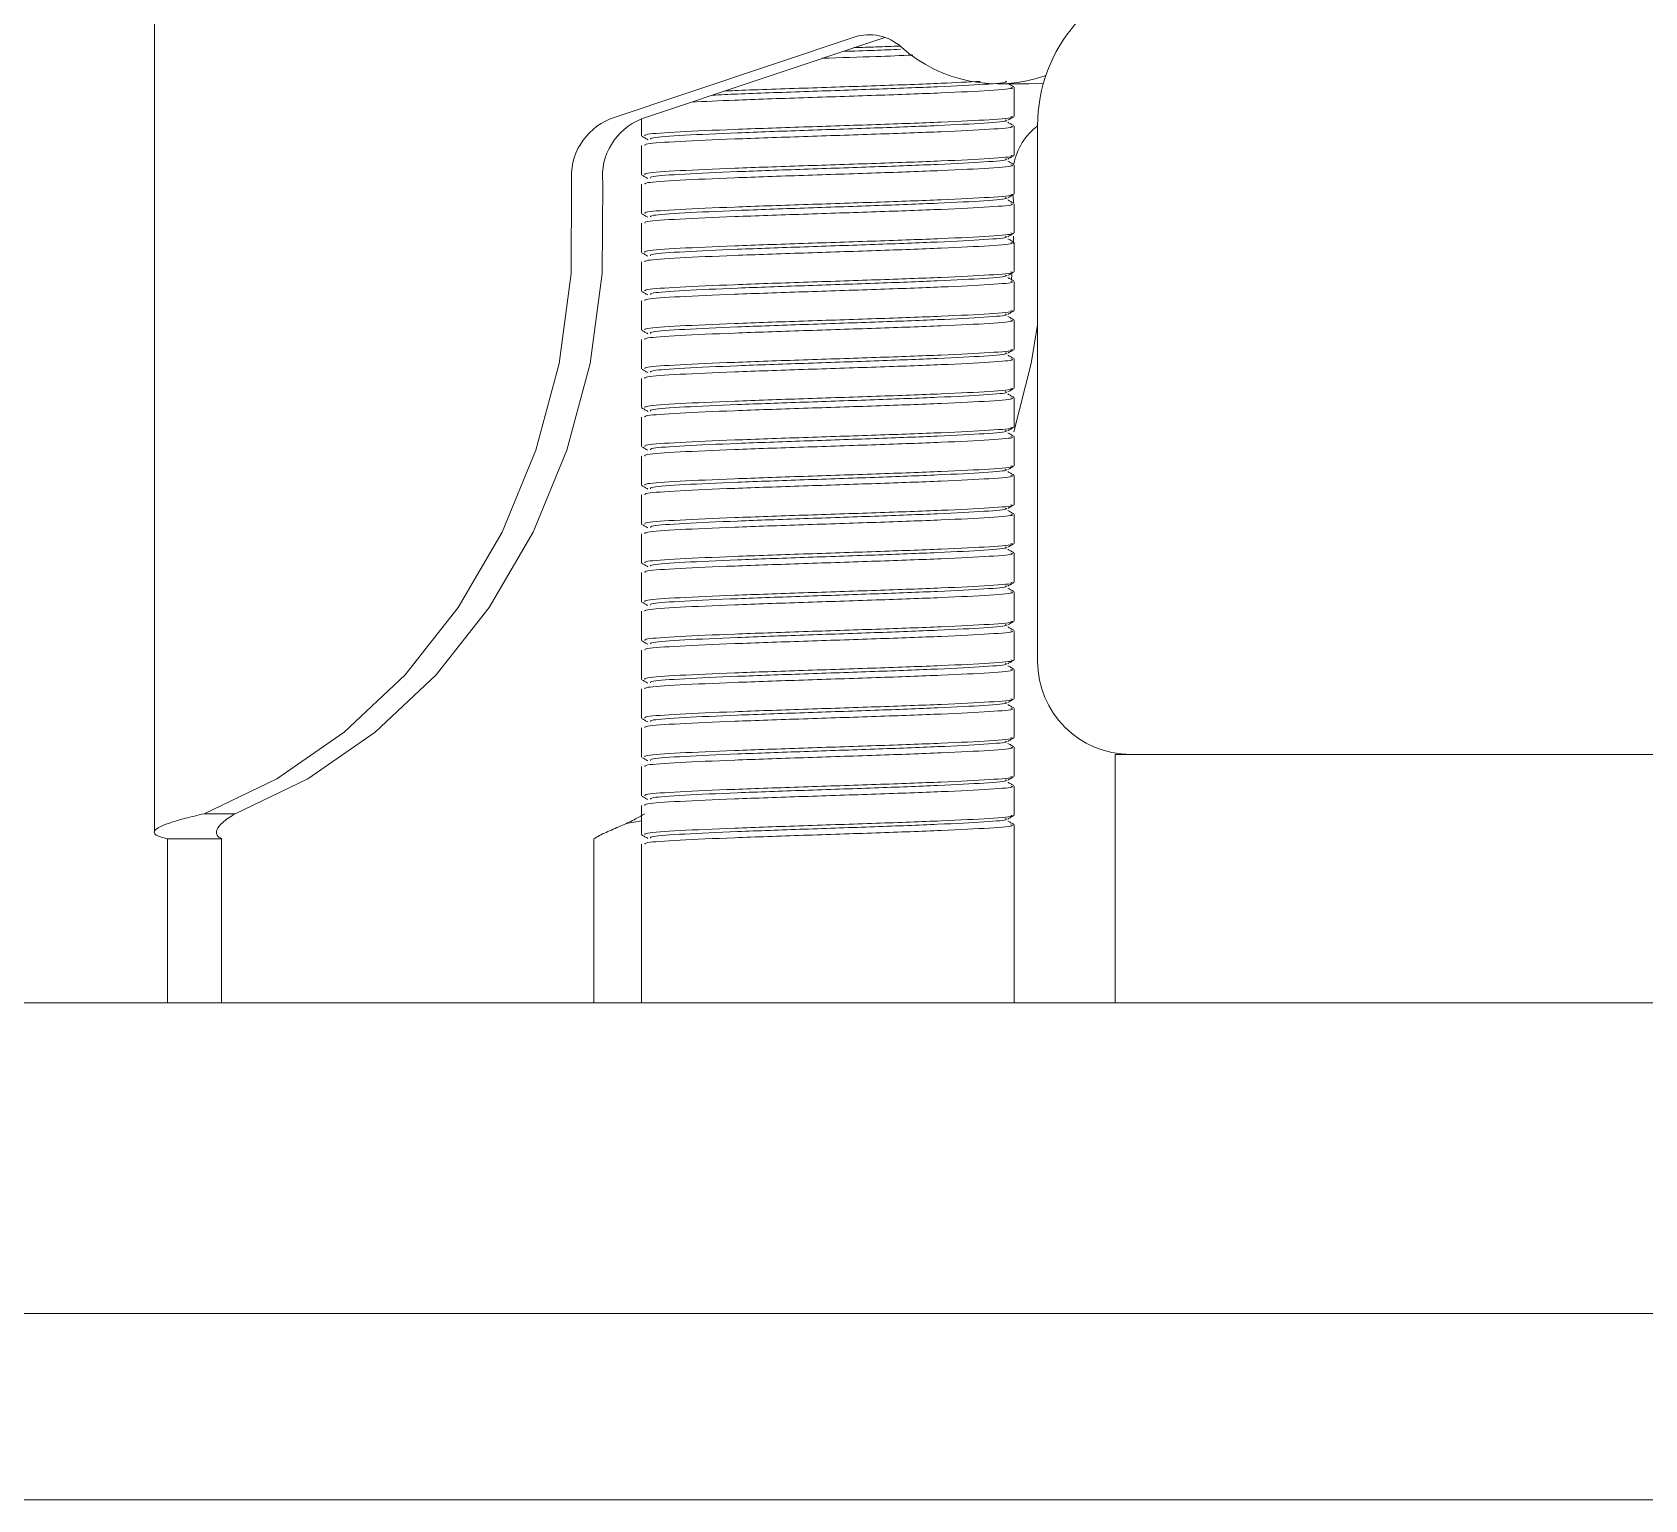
# Model space of a CAD drawing. Header units: millimetres. Extents: x 51507 to 66627, y -17810 to -7118.
# Drawn here: x 53540 to 53592, y -12022.7 to -11975.5 of the extents above; entities that cross this region are included whole.
import ezdxf

# ---------------------------------------------------------------- set-up
doc = ezdxf.new("R2010")
doc.units = ezdxf.units.MM
doc.header["$LTSCALE"] = 10
doc.layers.add('粗实线', color=4, linetype='Continuous', lineweight=18)

msp = doc.modelspace()

# ---------------------------------------------------------------- linework, layer by layer
at = {"layer": '粗实线'}
for p, q in [((53543.957, -11964.749), (53543.957, -12001.206)), ((53566.502, -11975.608), (53558.645, -11978.241)), ((53567.484, -11975.614), (53559.645, -11978.241)), ((53571.126, -11977.116), (53572.126, -11977.116)), ((53571.651, -11978.162), (53571.651, -11977.221)), ((53572.598, -11977.091), (53572.126, -11977.116)), ((53559.651, -11978.239), (53559.651, -11978.787)), ((53571.651, -11979.412), (53571.651, -11978.471)), ((53572.409, -11978.455), (53572.409, -11995.704)), ((53559.651, -11979.096), (53559.651, -11980.037)), ((53571.651, -11980.662), (53571.651, -11979.721)), ((53559.651, -11980.346), (53559.651, -11981.287)), ((53571.62, -11980.712), (53571.628, -11980.953)), ((53571.651, -11981.912), (53571.651, -11980.971)), ((53559.651, -11981.596), (53559.651, -11982.537)), ((53571.635, -11982.011), (53571.63, -11982.252)), ((53571.651, -11983.162), (53571.651, -11982.221)), ((53559.651, -11982.846), (53559.651, -11983.787)), ((53571.582, -11983.229), (53571.568, -11983.429)), ((53571.651, -11984.412), (53571.651, -11983.471)), ((53559.651, -11984.096), (53559.651, -11985.037)), ((53571.651, -11985.662), (53571.651, -11984.721)), ((53559.651, -11985.346), (53559.651, -11986.287)), ((53571.651, -11986.912), (53571.651, -11985.971)), ((53559.651, -11986.596), (53559.651, -11987.537)), ((53571.651, -11988.162), (53571.651, -11987.221)), ((53559.651, -11987.846), (53559.651, -11988.787)), ((53571.651, -11989.412), (53571.651, -11988.471)), ((53559.651, -11989.096), (53559.651, -11990.037)), ((53571.651, -11990.662), (53571.651, -11989.721)), ((53559.651, -11990.346), (53559.651, -11991.287)), ((53571.651, -11991.912), (53571.651, -11990.971)), ((53559.651, -11991.596), (53559.651, -11992.537)), ((53571.651, -11993.162), (53571.651, -11992.221)), ((53559.651, -11992.846), (53559.651, -11993.787)), ((53571.651, -11994.412), (53571.651, -11993.471)), ((53559.651, -11994.096), (53559.651, -11995.037)), ((53571.651, -11995.662), (53571.651, -11994.721)), ((53559.651, -11995.346), (53559.651, -11996.287)), ((53571.651, -11996.912), (53571.651, -11995.971)), ((53559.651, -11996.596), (53559.651, -11997.537)), ((53571.651, -11998.162), (53571.651, -11997.221)), ((53559.651, -11997.846), (53559.651, -11998.787)), ((53571.651, -11999.412), (53571.651, -11998.471)), ((53559.651, -11999.096), (53559.651, -12000.037)), ((53574.909, -11998.704), (53574.909, -12006.704)), ((53652.209, -11998.704), (53574.909, -11998.704)), ((53571.651, -12000.662), (53571.651, -11999.721)), ((53545.557, -12000.613), (53546.557, -12000.613)), ((53559.651, -12000.346), (53559.651, -12001.287)), ((53559.151, -12000.927), (53559.651, -12000.84)), ((53571.651, -12006.704), (53571.651, -12000.971)), ((53544.385, -12001.425), (53546.118, -12001.425)), ((53544.385, -12006.704), (53544.385, -12001.425)), ((53546.118, -12006.704), (53546.118, -12001.425)), ((53558.118, -12006.704), (53558.118, -12001.425)), ((53559.651, -12001.596), (53559.651, -12006.704)), ((52722.409, -12006.704), (54612.409, -12006.704)), ((52722.409, -12016.704), (54612.409, -12016.704)), ((54607.409, -12022.704), (52727.409, -12022.704))]:
    msp.add_line(p, q, dxfattribs=at)
for points in [[(53557.4, -11980.294), (53557.383, -11983.221), (53556.997, -11986.112), (53556.249, -11988.908), (53555.156, -11991.548), (53553.741, -11993.976), (53552.034, -11996.139), (53550.073, -11997.992), (53547.898, -11999.494), (53545.557, -12000.613)], [(53558.4, -11980.294), (53558.383, -11983.221), (53557.997, -11986.112), (53557.249, -11988.908), (53556.156, -11991.548), (53554.741, -11993.976), (53553.034, -11996.139), (53551.073, -11997.992), (53548.898, -11999.494), (53546.557, -12000.613)], [(53572.409, -11984.869), (53572.197, -11986.112), (53571.641, -11988.312)]]:
    msp.add_lwpolyline(points, dxfattribs=at)
for centre, radius, start, end in [((53577.409, -11978.455), 5, 98.7462, 180), ((53566.986, -11977.082), 1.552, 48.1979, 108.1751), ((53571.12, -11972.465), 4.646, 228.1454, 289.5588), ((53559.39, -11980.097), 2, 111.8623, 185.6705), ((53560.39, -11980.097), 2, 111.8623, 185.6705), ((53573.618, -11980.072), 2.01, 126.9938, 168.822), ((53575.409, -11995.704), 3, 180, 270)]:
    msp.add_arc(centre, radius, start, end, dxfattribs=at)
for points, knots in [([(53568.387, -11976.187), (53568.002, -11976.202), (53567.11, -11976.236), (53566.064, -11976.27), (53565.469, -11976.289)], [0, 0, 0, 0, 1.259615, 2.919131, 2.919131, 2.919131, 2.919131]), ([(53567.992, -11976), (53567.72, -11976.011), (53567.15, -11976.034), (53566.48, -11976.056), (53566.129, -11976.068)], [0, 0, 0, 0, 0.887977, 1.864432, 1.864432, 1.864432, 1.864432]), ([(53567.977, -11975.894), (53567.727, -11975.903), (53567.271, -11975.921), (53566.735, -11975.938), (53566.493, -11975.946)], [0, 0, 0, 0, 0.813592, 1.485533, 1.485533, 1.485533, 1.485533]), ([(53571.549, -11977.221), (53571.577, -11977.229), (53571.69, -11977.264), (53570.942, -11977.325), (53569.41, -11977.403), (53567.238, -11977.481), (53564.861, -11977.559), (53562.689, -11977.632), (53561.699, -11977.678), (53561.262, -11977.699)], [0, 0, 0, 0, 0.565141, 2.265439, 3.965738, 5.666036, 7.366335, 9.066634, 10.408234, 10.408234, 10.408234, 10.408234]), ([(53571.361, -11977.022), (53571.388, -11977.031), (53571.497, -11977.066), (53570.773, -11977.126), (53569.291, -11977.204), (53567.185, -11977.283), (53564.893, -11977.361), (53562.994, -11977.425), (53562.188, -11977.464), (53561.926, -11977.476)], [0, 0, 0, 0, 0.544134, 2.187703, 3.831272, 5.474841, 7.118409, 8.761978, 9.553201, 9.553201, 9.553201, 9.553201]), ([(53570.561, -11977.031), (53570.174, -11977.052), (53569.314, -11977.099), (53567.222, -11977.172), (53564.883, -11977.25), (53563.112, -11977.307), (53562.431, -11977.338), (53562.324, -11977.343)], [0, 0, 0, 0, 1.678435, 3.73901, 5.799584, 7.860159, 8.242945, 8.242945, 8.242945, 8.242945]), ([(53571.641, -11977.208), (53571.609, -11977.19), (53571.556, -11977.159), (53571.502, -11977.128), (53571.481, -11977.116)], [0, 0, 0, 0, 0.1104787, 0.1844305, 0.1844305, 0.1844305, 0.1844305]), ([(53571.549, -11978.162), (53571.577, -11978.171), (53571.69, -11978.205), (53570.942, -11978.266), (53569.409, -11978.344), (53567.241, -11978.422), (53564.85, -11978.5), (53562.567, -11978.579), (53560.789, -11978.657), (53559.751, -11978.726), (53559.752, -11978.77), (53559.753, -11978.787)], [0, 0, 0, 0, 0.49612, 1.988759, 3.481399, 4.974039, 6.466679, 7.959318, 9.451958, 10.944598, 11.941118, 11.941118, 11.941118, 11.941118]), ([(53571.361, -11978.272), (53571.388, -11978.281), (53571.497, -11978.316), (53570.774, -11978.376), (53569.29, -11978.454), (53567.19, -11978.533), (53564.875, -11978.611), (53562.665, -11978.689), (53560.944, -11978.767), (53559.938, -11978.836), (53559.94, -11978.88), (53559.941, -11978.897)], [0, 0, 0, 0, 0.478611, 1.924266, 3.369921, 4.815575, 6.26123, 7.706885, 9.15254, 10.598195, 11.563302, 11.563302, 11.563302, 11.563302]), ([(53571.449, -11978.284), (53571.481, -11978.265), (53571.545, -11978.229), (53571.609, -11978.192), (53571.64, -11978.173)], [0, 0, 0, 0, 0.1104857, 0.2209761, 0.2209761, 0.2209761, 0.2209761]), ([(53559.661, -11978.798), (53559.693, -11978.817), (53559.757, -11978.854), (53559.821, -11978.89), (53559.852, -11978.909)], [0, 0, 0, 0, 0.1104904, 0.2209761, 0.2209761, 0.2209761, 0.2209761]), ([(53571.549, -11978.471), (53571.577, -11978.479), (53571.69, -11978.514), (53570.942, -11978.575), (53569.409, -11978.653), (53567.241, -11978.731), (53564.85, -11978.809), (53562.567, -11978.887), (53560.789, -11978.965), (53559.751, -11979.035), (53559.752, -11979.078), (53559.753, -11979.096)], [0, 0, 0, 0, 0.49612, 1.988759, 3.481399, 4.974039, 6.466679, 7.959318, 9.451958, 10.944598, 11.941118, 11.941118, 11.941118, 11.941118]), ([(53571.641, -11978.458), (53571.609, -11978.44), (53571.545, -11978.403), (53571.481, -11978.366), (53571.45, -11978.348)], [0, 0, 0, 0, 0.1104787, 0.2209528, 0.2209528, 0.2209528, 0.2209528]), ([(53571.549, -11979.412), (53571.577, -11979.421), (53571.69, -11979.455), (53570.942, -11979.516), (53569.409, -11979.594), (53567.241, -11979.672), (53564.85, -11979.75), (53562.567, -11979.829), (53560.789, -11979.907), (53559.751, -11979.976), (53559.752, -11980.02), (53559.753, -11980.037)], [0, 0, 0, 0, 0.49612, 1.988759, 3.481399, 4.974039, 6.466679, 7.959318, 9.451958, 10.944598, 11.941118, 11.941118, 11.941118, 11.941118]), ([(53571.549, -11979.721), (53571.577, -11979.729), (53571.69, -11979.764), (53570.942, -11979.825), (53569.409, -11979.903), (53567.241, -11979.981), (53564.85, -11980.059), (53562.567, -11980.137), (53560.789, -11980.215), (53559.751, -11980.285), (53559.752, -11980.328), (53559.753, -11980.346)], [0, 0, 0, 0, 0.49612, 1.988759, 3.481399, 4.974039, 6.466679, 7.959318, 9.451958, 10.944598, 11.941118, 11.941118, 11.941118, 11.941118]), ([(53571.361, -11979.522), (53571.388, -11979.531), (53571.497, -11979.566), (53570.774, -11979.626), (53569.29, -11979.704), (53567.19, -11979.783), (53564.875, -11979.861), (53562.665, -11979.939), (53560.944, -11980.017), (53559.938, -11980.086), (53559.94, -11980.13), (53559.941, -11980.147)], [0, 0, 0, 0, 0.478611, 1.924266, 3.369921, 4.815575, 6.26123, 7.706885, 9.15254, 10.598195, 11.563302, 11.563302, 11.563302, 11.563302]), ([(53571.449, -11979.534), (53571.481, -11979.515), (53571.545, -11979.479), (53571.609, -11979.442), (53571.64, -11979.423)], [0, 0, 0, 0, 0.1104857, 0.2209761, 0.2209761, 0.2209761, 0.2209761]), ([(53571.641, -11979.708), (53571.609, -11979.69), (53571.545, -11979.653), (53571.481, -11979.616), (53571.45, -11979.598)], [0, 0, 0, 0, 0.1104787, 0.2209528, 0.2209528, 0.2209528, 0.2209528]), ([(53559.661, -11980.048), (53559.693, -11980.067), (53559.757, -11980.104), (53559.821, -11980.14), (53559.852, -11980.159)], [0, 0, 0, 0, 0.1104904, 0.2209761, 0.2209761, 0.2209761, 0.2209761]), ([(53571.549, -11980.662), (53571.577, -11980.671), (53571.69, -11980.705), (53570.942, -11980.766), (53569.409, -11980.844), (53567.241, -11980.922), (53564.85, -11981), (53562.567, -11981.079), (53560.789, -11981.157), (53559.751, -11981.226), (53559.752, -11981.27), (53559.753, -11981.287)], [0, 0, 0, 0, 0.49612, 1.988759, 3.481399, 4.974039, 6.466679, 7.959318, 9.451958, 10.944598, 11.941118, 11.941118, 11.941118, 11.941118]), ([(53571.361, -11980.772), (53571.388, -11980.781), (53571.497, -11980.816), (53570.774, -11980.876), (53569.29, -11980.954), (53567.19, -11981.033), (53564.875, -11981.111), (53562.665, -11981.189), (53560.944, -11981.267), (53559.938, -11981.336), (53559.94, -11981.38), (53559.941, -11981.397)], [0, 0, 0, 0, 0.478611, 1.924266, 3.369921, 4.815575, 6.26123, 7.706885, 9.15254, 10.598195, 11.563302, 11.563302, 11.563302, 11.563302]), ([(53571.449, -11980.784), (53571.481, -11980.765), (53571.545, -11980.729), (53571.609, -11980.692), (53571.64, -11980.673)], [0, 0, 0, 0, 0.1104857, 0.2209761, 0.2209761, 0.2209761, 0.2209761]), ([(53571.641, -11980.958), (53571.609, -11980.94), (53571.545, -11980.903), (53571.481, -11980.866), (53571.45, -11980.848)], [0, 0, 0, 0, 0.1104787, 0.2209528, 0.2209528, 0.2209528, 0.2209528]), ([(53559.661, -11981.298), (53559.693, -11981.317), (53559.757, -11981.354), (53559.821, -11981.39), (53559.852, -11981.409)], [0, 0, 0, 0, 0.1104904, 0.2209761, 0.2209761, 0.2209761, 0.2209761]), ([(53571.549, -11980.971), (53571.577, -11980.979), (53571.69, -11981.014), (53570.942, -11981.075), (53569.409, -11981.153), (53567.241, -11981.231), (53564.85, -11981.309), (53562.567, -11981.387), (53560.789, -11981.465), (53559.751, -11981.535), (53559.752, -11981.578), (53559.753, -11981.596)], [0, 0, 0, 0, 0.49612, 1.988759, 3.481399, 4.974039, 6.466679, 7.959318, 9.451958, 10.944598, 11.941118, 11.941118, 11.941118, 11.941118]), ([(53571.549, -11981.912), (53571.577, -11981.921), (53571.69, -11981.955), (53570.942, -11982.016), (53569.409, -11982.094), (53567.241, -11982.172), (53564.85, -11982.25), (53562.567, -11982.329), (53560.789, -11982.407), (53559.751, -11982.476), (53559.752, -11982.52), (53559.753, -11982.537)], [0, 0, 0, 0, 0.49612, 1.988759, 3.481399, 4.974039, 6.466679, 7.959318, 9.451958, 10.944598, 11.941118, 11.941118, 11.941118, 11.941118]), ([(53571.449, -11982.034), (53571.481, -11982.015), (53571.545, -11981.979), (53571.609, -11981.942), (53571.64, -11981.923)], [0, 0, 0, 0, 0.1104857, 0.2209761, 0.2209761, 0.2209761, 0.2209761]), ([(53571.549, -11982.221), (53571.577, -11982.229), (53571.69, -11982.264), (53570.942, -11982.325), (53569.409, -11982.403), (53567.241, -11982.481), (53564.85, -11982.559), (53562.567, -11982.637), (53560.789, -11982.715), (53559.751, -11982.785), (53559.752, -11982.828), (53559.753, -11982.846)], [0, 0, 0, 0, 0.49612, 1.988759, 3.481399, 4.974039, 6.466679, 7.959318, 9.451958, 10.944598, 11.941118, 11.941118, 11.941118, 11.941118]), ([(53571.361, -11982.022), (53571.388, -11982.031), (53571.497, -11982.066), (53570.774, -11982.126), (53569.29, -11982.204), (53567.19, -11982.283), (53564.875, -11982.361), (53562.665, -11982.439), (53560.944, -11982.517), (53559.938, -11982.586), (53559.94, -11982.63), (53559.941, -11982.647)], [0, 0, 0, 0, 0.478611, 1.924266, 3.369921, 4.815575, 6.26123, 7.706885, 9.15254, 10.598195, 11.563302, 11.563302, 11.563302, 11.563302]), ([(53571.641, -11982.208), (53571.609, -11982.19), (53571.545, -11982.153), (53571.481, -11982.116), (53571.45, -11982.098)], [0, 0, 0, 0, 0.1104787, 0.2209528, 0.2209528, 0.2209528, 0.2209528]), ([(53559.661, -11982.548), (53559.693, -11982.567), (53559.757, -11982.604), (53559.821, -11982.64), (53559.852, -11982.659)], [0, 0, 0, 0, 0.1104904, 0.2209761, 0.2209761, 0.2209761, 0.2209761]), ([(53571.549, -11983.162), (53571.577, -11983.171), (53571.69, -11983.205), (53570.942, -11983.266), (53569.409, -11983.344), (53567.241, -11983.422), (53564.85, -11983.5), (53562.567, -11983.579), (53560.789, -11983.657), (53559.751, -11983.726), (53559.752, -11983.77), (53559.753, -11983.787)], [0, 0, 0, 0, 0.49612, 1.988759, 3.481399, 4.974039, 6.466679, 7.959318, 9.451958, 10.944598, 11.941118, 11.941118, 11.941118, 11.941118]), ([(53571.549, -11983.471), (53571.577, -11983.479), (53571.69, -11983.514), (53570.942, -11983.575), (53569.409, -11983.653), (53567.241, -11983.731), (53564.85, -11983.809), (53562.567, -11983.887), (53560.789, -11983.965), (53559.751, -11984.035), (53559.752, -11984.078), (53559.753, -11984.096)], [0, 0, 0, 0, 0.49612, 1.988759, 3.481399, 4.974039, 6.466679, 7.959318, 9.451958, 10.944598, 11.941118, 11.941118, 11.941118, 11.941118]), ([(53571.361, -11983.272), (53571.388, -11983.281), (53571.497, -11983.316), (53570.774, -11983.376), (53569.29, -11983.454), (53567.19, -11983.533), (53564.875, -11983.611), (53562.665, -11983.689), (53560.944, -11983.767), (53559.938, -11983.836), (53559.94, -11983.88), (53559.941, -11983.897)], [0, 0, 0, 0, 0.478611, 1.924266, 3.369921, 4.815575, 6.26123, 7.706885, 9.15254, 10.598195, 11.563302, 11.563302, 11.563302, 11.563302]), ([(53571.449, -11983.284), (53571.481, -11983.265), (53571.545, -11983.229), (53571.609, -11983.192), (53571.64, -11983.173)], [0, 0, 0, 0, 0.1104857, 0.2209761, 0.2209761, 0.2209761, 0.2209761]), ([(53571.641, -11983.458), (53571.609, -11983.44), (53571.545, -11983.403), (53571.481, -11983.366), (53571.45, -11983.348)], [0, 0, 0, 0, 0.1104787, 0.2209528, 0.2209528, 0.2209528, 0.2209528]), ([(53559.661, -11983.798), (53559.693, -11983.817), (53559.757, -11983.854), (53559.821, -11983.89), (53559.852, -11983.909)], [0, 0, 0, 0, 0.1104904, 0.2209761, 0.2209761, 0.2209761, 0.2209761]), ([(53571.549, -11984.412), (53571.577, -11984.421), (53571.69, -11984.455), (53570.942, -11984.516), (53569.409, -11984.594), (53567.241, -11984.672), (53564.85, -11984.75), (53562.567, -11984.829), (53560.789, -11984.907), (53559.751, -11984.976), (53559.752, -11985.02), (53559.753, -11985.037)], [0, 0, 0, 0, 0.49612, 1.988759, 3.481399, 4.974039, 6.466679, 7.959318, 9.451958, 10.944598, 11.941118, 11.941118, 11.941118, 11.941118]), ([(53571.361, -11984.522), (53571.388, -11984.531), (53571.497, -11984.566), (53570.774, -11984.626), (53569.29, -11984.704), (53567.19, -11984.783), (53564.875, -11984.861), (53562.665, -11984.939), (53560.944, -11985.017), (53559.938, -11985.086), (53559.94, -11985.13), (53559.941, -11985.147)], [0, 0, 0, 0, 0.478611, 1.924266, 3.369921, 4.815575, 6.26123, 7.706885, 9.15254, 10.598195, 11.563302, 11.563302, 11.563302, 11.563302]), ([(53571.449, -11984.534), (53571.481, -11984.515), (53571.545, -11984.479), (53571.609, -11984.442), (53571.64, -11984.423)], [0, 0, 0, 0, 0.1104857, 0.2209761, 0.2209761, 0.2209761, 0.2209761]), ([(53559.661, -11985.048), (53559.693, -11985.067), (53559.757, -11985.104), (53559.821, -11985.14), (53559.852, -11985.159)], [0, 0, 0, 0, 0.1104904, 0.2209761, 0.2209761, 0.2209761, 0.2209761]), ([(53571.549, -11984.721), (53571.577, -11984.729), (53571.69, -11984.764), (53570.942, -11984.825), (53569.409, -11984.903), (53567.241, -11984.981), (53564.85, -11985.059), (53562.567, -11985.137), (53560.789, -11985.215), (53559.751, -11985.285), (53559.752, -11985.328), (53559.753, -11985.346)], [0, 0, 0, 0, 0.49612, 1.988759, 3.481399, 4.974039, 6.466679, 7.959318, 9.451958, 10.944598, 11.941118, 11.941118, 11.941118, 11.941118]), ([(53571.641, -11984.708), (53571.609, -11984.69), (53571.545, -11984.653), (53571.481, -11984.616), (53571.45, -11984.598)], [0, 0, 0, 0, 0.1104787, 0.2209528, 0.2209528, 0.2209528, 0.2209528]), ([(53571.549, -11985.662), (53571.577, -11985.671), (53571.69, -11985.705), (53570.942, -11985.766), (53569.409, -11985.844), (53567.241, -11985.922), (53564.85, -11986), (53562.567, -11986.079), (53560.789, -11986.157), (53559.751, -11986.226), (53559.752, -11986.27), (53559.753, -11986.287)], [0, 0, 0, 0, 0.49612, 1.988759, 3.481399, 4.974039, 6.466679, 7.959318, 9.451958, 10.944598, 11.941118, 11.941118, 11.941118, 11.941118]), ([(53571.549, -11985.971), (53571.577, -11985.979), (53571.69, -11986.014), (53570.942, -11986.075), (53569.409, -11986.153), (53567.241, -11986.231), (53564.85, -11986.309), (53562.567, -11986.387), (53560.789, -11986.465), (53559.751, -11986.535), (53559.752, -11986.578), (53559.753, -11986.596)], [0, 0, 0, 0, 0.49612, 1.988759, 3.481399, 4.974039, 6.466679, 7.959318, 9.451958, 10.944598, 11.941118, 11.941118, 11.941118, 11.941118]), ([(53571.361, -11985.772), (53571.388, -11985.781), (53571.497, -11985.816), (53570.774, -11985.876), (53569.29, -11985.954), (53567.19, -11986.033), (53564.875, -11986.111), (53562.665, -11986.189), (53560.944, -11986.267), (53559.938, -11986.336), (53559.94, -11986.38), (53559.941, -11986.397)], [0, 0, 0, 0, 0.478611, 1.924266, 3.369921, 4.815575, 6.26123, 7.706885, 9.15254, 10.598195, 11.563302, 11.563302, 11.563302, 11.563302]), ([(53571.449, -11985.784), (53571.481, -11985.765), (53571.545, -11985.729), (53571.609, -11985.692), (53571.64, -11985.673)], [0, 0, 0, 0, 0.1104857, 0.2209761, 0.2209761, 0.2209761, 0.2209761]), ([(53571.641, -11985.958), (53571.609, -11985.94), (53571.545, -11985.903), (53571.481, -11985.866), (53571.45, -11985.848)], [0, 0, 0, 0, 0.1104787, 0.2209528, 0.2209528, 0.2209528, 0.2209528]), ([(53559.661, -11986.298), (53559.693, -11986.317), (53559.757, -11986.354), (53559.821, -11986.39), (53559.852, -11986.409)], [0, 0, 0, 0, 0.1104904, 0.2209761, 0.2209761, 0.2209761, 0.2209761]), ([(53571.549, -11986.912), (53571.577, -11986.921), (53571.69, -11986.955), (53570.942, -11987.016), (53569.409, -11987.094), (53567.241, -11987.172), (53564.85, -11987.25), (53562.567, -11987.329), (53560.789, -11987.407), (53559.751, -11987.476), (53559.752, -11987.52), (53559.753, -11987.537)], [0, 0, 0, 0, 0.49612, 1.988759, 3.481399, 4.974039, 6.466679, 7.959318, 9.451958, 10.944598, 11.941118, 11.941118, 11.941118, 11.941118]), ([(53571.361, -11987.022), (53571.388, -11987.031), (53571.497, -11987.066), (53570.774, -11987.126), (53569.29, -11987.204), (53567.19, -11987.283), (53564.875, -11987.361), (53562.665, -11987.439), (53560.944, -11987.517), (53559.938, -11987.586), (53559.94, -11987.63), (53559.941, -11987.647)], [0, 0, 0, 0, 0.478611, 1.924266, 3.369921, 4.815575, 6.26123, 7.706885, 9.15254, 10.598195, 11.563302, 11.563302, 11.563302, 11.563302]), ([(53571.449, -11987.034), (53571.481, -11987.015), (53571.545, -11986.979), (53571.609, -11986.942), (53571.64, -11986.923)], [0, 0, 0, 0, 0.1104857, 0.2209761, 0.2209761, 0.2209761, 0.2209761]), ([(53571.641, -11987.208), (53571.609, -11987.19), (53571.545, -11987.153), (53571.481, -11987.116), (53571.45, -11987.098)], [0, 0, 0, 0, 0.1104787, 0.2209528, 0.2209528, 0.2209528, 0.2209528]), ([(53559.661, -11987.548), (53559.693, -11987.567), (53559.757, -11987.604), (53559.821, -11987.64), (53559.852, -11987.659)], [0, 0, 0, 0, 0.1104904, 0.2209761, 0.2209761, 0.2209761, 0.2209761]), ([(53571.549, -11987.221), (53571.577, -11987.229), (53571.69, -11987.264), (53570.942, -11987.325), (53569.409, -11987.403), (53567.241, -11987.481), (53564.85, -11987.559), (53562.567, -11987.637), (53560.789, -11987.715), (53559.751, -11987.785), (53559.752, -11987.828), (53559.753, -11987.846)], [0, 0, 0, 0, 0.49612, 1.988759, 3.481399, 4.974039, 6.466679, 7.959318, 9.451958, 10.944598, 11.941118, 11.941118, 11.941118, 11.941118]), ([(53571.549, -11988.162), (53571.577, -11988.171), (53571.69, -11988.205), (53570.942, -11988.266), (53569.409, -11988.344), (53567.241, -11988.422), (53564.85, -11988.5), (53562.567, -11988.579), (53560.789, -11988.657), (53559.751, -11988.726), (53559.752, -11988.77), (53559.753, -11988.787)], [0, 0, 0, 0, 0.49612, 1.988759, 3.481399, 4.974039, 6.466679, 7.959318, 9.451958, 10.944598, 11.941118, 11.941118, 11.941118, 11.941118]), ([(53571.449, -11988.284), (53571.481, -11988.265), (53571.545, -11988.229), (53571.609, -11988.192), (53571.64, -11988.173)], [0, 0, 0, 0, 0.1104857, 0.2209761, 0.2209761, 0.2209761, 0.2209761]), ([(53571.549, -11988.471), (53571.577, -11988.479), (53571.69, -11988.514), (53570.942, -11988.575), (53569.409, -11988.653), (53567.241, -11988.731), (53564.85, -11988.809), (53562.567, -11988.887), (53560.789, -11988.965), (53559.751, -11989.035), (53559.752, -11989.078), (53559.753, -11989.096)], [0, 0, 0, 0, 0.49612, 1.988759, 3.481399, 4.974039, 6.466679, 7.959318, 9.451958, 10.944598, 11.941118, 11.941118, 11.941118, 11.941118]), ([(53571.361, -11988.272), (53571.388, -11988.281), (53571.497, -11988.316), (53570.774, -11988.376), (53569.29, -11988.454), (53567.19, -11988.533), (53564.875, -11988.611), (53562.665, -11988.689), (53560.944, -11988.767), (53559.938, -11988.836), (53559.94, -11988.88), (53559.941, -11988.897)], [0, 0, 0, 0, 0.478611, 1.924266, 3.369921, 4.815575, 6.26123, 7.706885, 9.15254, 10.598195, 11.563302, 11.563302, 11.563302, 11.563302]), ([(53571.641, -11988.458), (53571.609, -11988.44), (53571.545, -11988.403), (53571.481, -11988.366), (53571.45, -11988.348)], [0, 0, 0, 0, 0.1104787, 0.2209528, 0.2209528, 0.2209528, 0.2209528]), ([(53559.661, -11988.798), (53559.693, -11988.817), (53559.757, -11988.854), (53559.821, -11988.89), (53559.852, -11988.909)], [0, 0, 0, 0, 0.1104904, 0.2209761, 0.2209761, 0.2209761, 0.2209761]), ([(53571.549, -11989.412), (53571.577, -11989.421), (53571.69, -11989.455), (53570.942, -11989.516), (53569.409, -11989.594), (53567.241, -11989.672), (53564.85, -11989.75), (53562.567, -11989.829), (53560.789, -11989.907), (53559.751, -11989.976), (53559.752, -11990.02), (53559.753, -11990.037)], [0, 0, 0, 0, 0.49612, 1.988759, 3.481399, 4.974039, 6.466679, 7.959318, 9.451958, 10.944598, 11.941118, 11.941118, 11.941118, 11.941118]), ([(53571.549, -11989.721), (53571.577, -11989.729), (53571.69, -11989.764), (53570.942, -11989.825), (53569.409, -11989.903), (53567.241, -11989.981), (53564.85, -11990.059), (53562.567, -11990.137), (53560.789, -11990.215), (53559.751, -11990.285), (53559.752, -11990.328), (53559.753, -11990.346)], [0, 0, 0, 0, 0.49612, 1.988759, 3.481399, 4.974039, 6.466679, 7.959318, 9.451958, 10.944598, 11.941118, 11.941118, 11.941118, 11.941118]), ([(53571.361, -11989.522), (53571.388, -11989.531), (53571.497, -11989.566), (53570.774, -11989.626), (53569.29, -11989.704), (53567.19, -11989.783), (53564.875, -11989.861), (53562.665, -11989.939), (53560.944, -11990.017), (53559.938, -11990.086), (53559.94, -11990.13), (53559.941, -11990.147)], [0, 0, 0, 0, 0.478611, 1.924266, 3.369921, 4.815575, 6.26123, 7.706885, 9.15254, 10.598195, 11.563302, 11.563302, 11.563302, 11.563302]), ([(53571.449, -11989.534), (53571.481, -11989.515), (53571.545, -11989.479), (53571.609, -11989.442), (53571.64, -11989.423)], [0, 0, 0, 0, 0.1104857, 0.2209761, 0.2209761, 0.2209761, 0.2209761]), ([(53571.641, -11989.708), (53571.609, -11989.69), (53571.545, -11989.653), (53571.481, -11989.616), (53571.45, -11989.598)], [0, 0, 0, 0, 0.1104787, 0.2209528, 0.2209528, 0.2209528, 0.2209528]), ([(53559.661, -11990.048), (53559.693, -11990.067), (53559.757, -11990.104), (53559.821, -11990.14), (53559.852, -11990.159)], [0, 0, 0, 0, 0.1104904, 0.2209761, 0.2209761, 0.2209761, 0.2209761]), ([(53571.549, -11990.662), (53571.577, -11990.671), (53571.69, -11990.705), (53570.942, -11990.766), (53569.409, -11990.844), (53567.241, -11990.922), (53564.85, -11991), (53562.567, -11991.079), (53560.789, -11991.157), (53559.751, -11991.226), (53559.752, -11991.27), (53559.753, -11991.287)], [0, 0, 0, 0, 0.49612, 1.988759, 3.481399, 4.974039, 6.466679, 7.959318, 9.451958, 10.944598, 11.941118, 11.941118, 11.941118, 11.941118]), ([(53571.361, -11990.772), (53571.388, -11990.781), (53571.497, -11990.816), (53570.774, -11990.876), (53569.29, -11990.954), (53567.19, -11991.033), (53564.875, -11991.111), (53562.665, -11991.189), (53560.944, -11991.267), (53559.938, -11991.336), (53559.94, -11991.38), (53559.941, -11991.397)], [0, 0, 0, 0, 0.478611, 1.924266, 3.369921, 4.815575, 6.26123, 7.706885, 9.15254, 10.598195, 11.563302, 11.563302, 11.563302, 11.563302]), ([(53571.449, -11990.784), (53571.481, -11990.765), (53571.545, -11990.729), (53571.609, -11990.692), (53571.64, -11990.673)], [0, 0, 0, 0, 0.1104857, 0.2209761, 0.2209761, 0.2209761, 0.2209761]), ([(53559.661, -11991.298), (53559.693, -11991.317), (53559.757, -11991.354), (53559.821, -11991.39), (53559.852, -11991.409)], [0, 0, 0, 0, 0.1104904, 0.2209761, 0.2209761, 0.2209761, 0.2209761]), ([(53571.549, -11990.971), (53571.577, -11990.979), (53571.69, -11991.014), (53570.942, -11991.075), (53569.409, -11991.153), (53567.241, -11991.231), (53564.85, -11991.309), (53562.567, -11991.387), (53560.789, -11991.465), (53559.751, -11991.535), (53559.752, -11991.578), (53559.753, -11991.596)], [0, 0, 0, 0, 0.49612, 1.988759, 3.481399, 4.974039, 6.466679, 7.959318, 9.451958, 10.944598, 11.941118, 11.941118, 11.941118, 11.941118]), ([(53571.641, -11990.958), (53571.609, -11990.94), (53571.545, -11990.903), (53571.481, -11990.866), (53571.45, -11990.848)], [0, 0, 0, 0, 0.1104787, 0.2209528, 0.2209528, 0.2209528, 0.2209528]), ([(53571.549, -11991.912), (53571.577, -11991.921), (53571.69, -11991.955), (53570.942, -11992.016), (53569.409, -11992.094), (53567.241, -11992.172), (53564.85, -11992.25), (53562.567, -11992.329), (53560.789, -11992.407), (53559.751, -11992.476), (53559.752, -11992.52), (53559.753, -11992.537)], [0, 0, 0, 0, 0.49612, 1.988759, 3.481399, 4.974039, 6.466679, 7.959318, 9.451958, 10.944598, 11.941118, 11.941118, 11.941118, 11.941118]), ([(53571.549, -11992.221), (53571.577, -11992.229), (53571.69, -11992.264), (53570.942, -11992.325), (53569.409, -11992.403), (53567.241, -11992.481), (53564.85, -11992.559), (53562.567, -11992.637), (53560.789, -11992.715), (53559.751, -11992.785), (53559.752, -11992.828), (53559.753, -11992.846)], [0, 0, 0, 0, 0.49612, 1.988759, 3.481399, 4.974039, 6.466679, 7.959318, 9.451958, 10.944598, 11.941118, 11.941118, 11.941118, 11.941118]), ([(53571.361, -11992.022), (53571.388, -11992.031), (53571.497, -11992.066), (53570.774, -11992.126), (53569.29, -11992.204), (53567.19, -11992.283), (53564.875, -11992.361), (53562.665, -11992.439), (53560.944, -11992.517), (53559.938, -11992.586), (53559.94, -11992.63), (53559.941, -11992.647)], [0, 0, 0, 0, 0.478611, 1.924266, 3.369921, 4.815575, 6.26123, 7.706885, 9.15254, 10.598195, 11.563302, 11.563302, 11.563302, 11.563302]), ([(53571.449, -11992.034), (53571.481, -11992.015), (53571.545, -11991.979), (53571.609, -11991.942), (53571.64, -11991.923)], [0, 0, 0, 0, 0.1104857, 0.2209761, 0.2209761, 0.2209761, 0.2209761]), ([(53571.641, -11992.208), (53571.609, -11992.19), (53571.545, -11992.153), (53571.481, -11992.116), (53571.45, -11992.098)], [0, 0, 0, 0, 0.1104787, 0.2209528, 0.2209528, 0.2209528, 0.2209528]), ([(53559.661, -11992.548), (53559.693, -11992.567), (53559.757, -11992.604), (53559.821, -11992.64), (53559.852, -11992.659)], [0, 0, 0, 0, 0.1104904, 0.2209761, 0.2209761, 0.2209761, 0.2209761]), ([(53571.549, -11993.162), (53571.577, -11993.171), (53571.69, -11993.205), (53570.942, -11993.266), (53569.409, -11993.344), (53567.241, -11993.422), (53564.85, -11993.5), (53562.567, -11993.579), (53560.789, -11993.657), (53559.751, -11993.726), (53559.752, -11993.77), (53559.753, -11993.787)], [0, 0, 0, 0, 0.49612, 1.988759, 3.481399, 4.974039, 6.466679, 7.959318, 9.451958, 10.944598, 11.941118, 11.941118, 11.941118, 11.941118]), ([(53571.361, -11993.272), (53571.388, -11993.281), (53571.497, -11993.316), (53570.774, -11993.376), (53569.29, -11993.454), (53567.19, -11993.533), (53564.875, -11993.611), (53562.665, -11993.689), (53560.944, -11993.767), (53559.938, -11993.836), (53559.94, -11993.88), (53559.941, -11993.897)], [0, 0, 0, 0, 0.478611, 1.924266, 3.369921, 4.815575, 6.26123, 7.706885, 9.15254, 10.598195, 11.563302, 11.563302, 11.563302, 11.563302]), ([(53571.449, -11993.284), (53571.481, -11993.265), (53571.545, -11993.229), (53571.609, -11993.192), (53571.64, -11993.173)], [0, 0, 0, 0, 0.1104857, 0.2209761, 0.2209761, 0.2209761, 0.2209761]), ([(53571.641, -11993.458), (53571.609, -11993.44), (53571.545, -11993.403), (53571.481, -11993.366), (53571.45, -11993.348)], [0, 0, 0, 0, 0.1104787, 0.2209528, 0.2209528, 0.2209528, 0.2209528]), ([(53559.661, -11993.798), (53559.693, -11993.817), (53559.757, -11993.854), (53559.821, -11993.89), (53559.852, -11993.909)], [0, 0, 0, 0, 0.1104904, 0.2209761, 0.2209761, 0.2209761, 0.2209761]), ([(53571.549, -11993.471), (53571.577, -11993.479), (53571.69, -11993.514), (53570.942, -11993.575), (53569.409, -11993.653), (53567.241, -11993.731), (53564.85, -11993.809), (53562.567, -11993.887), (53560.789, -11993.965), (53559.751, -11994.035), (53559.752, -11994.078), (53559.753, -11994.096)], [0, 0, 0, 0, 0.49612, 1.988759, 3.481399, 4.974039, 6.466679, 7.959318, 9.451958, 10.944598, 11.941118, 11.941118, 11.941118, 11.941118]), ([(53571.549, -11994.412), (53571.577, -11994.421), (53571.69, -11994.455), (53570.942, -11994.516), (53569.409, -11994.594), (53567.241, -11994.672), (53564.85, -11994.75), (53562.567, -11994.829), (53560.789, -11994.907), (53559.751, -11994.976), (53559.752, -11995.02), (53559.753, -11995.037)], [0, 0, 0, 0, 0.49612, 1.988759, 3.481399, 4.974039, 6.466679, 7.959318, 9.451958, 10.944598, 11.941118, 11.941118, 11.941118, 11.941118]), ([(53571.449, -11994.534), (53571.481, -11994.515), (53571.545, -11994.479), (53571.609, -11994.442), (53571.64, -11994.423)], [0, 0, 0, 0, 0.1104857, 0.2209761, 0.2209761, 0.2209761, 0.2209761]), ([(53571.549, -11994.721), (53571.577, -11994.729), (53571.69, -11994.764), (53570.942, -11994.825), (53569.409, -11994.903), (53567.241, -11994.981), (53564.85, -11995.059), (53562.567, -11995.137), (53560.789, -11995.215), (53559.751, -11995.285), (53559.752, -11995.328), (53559.753, -11995.346)], [0, 0, 0, 0, 0.49612, 1.988759, 3.481399, 4.974039, 6.466679, 7.959318, 9.451958, 10.944598, 11.941118, 11.941118, 11.941118, 11.941118]), ([(53571.361, -11994.522), (53571.388, -11994.531), (53571.497, -11994.566), (53570.774, -11994.626), (53569.29, -11994.704), (53567.19, -11994.783), (53564.875, -11994.861), (53562.665, -11994.939), (53560.944, -11995.017), (53559.938, -11995.086), (53559.94, -11995.13), (53559.941, -11995.147)], [0, 0, 0, 0, 0.478611, 1.924266, 3.369921, 4.815575, 6.26123, 7.706885, 9.15254, 10.598195, 11.563302, 11.563302, 11.563302, 11.563302]), ([(53571.641, -11994.708), (53571.609, -11994.69), (53571.545, -11994.653), (53571.481, -11994.616), (53571.45, -11994.598)], [0, 0, 0, 0, 0.1104787, 0.2209528, 0.2209528, 0.2209528, 0.2209528]), ([(53559.661, -11995.048), (53559.693, -11995.067), (53559.757, -11995.104), (53559.821, -11995.14), (53559.852, -11995.159)], [0, 0, 0, 0, 0.1104904, 0.2209761, 0.2209761, 0.2209761, 0.2209761]), ([(53571.549, -11995.662), (53571.577, -11995.671), (53571.69, -11995.705), (53570.942, -11995.766), (53569.409, -11995.844), (53567.241, -11995.922), (53564.85, -11996), (53562.567, -11996.079), (53560.789, -11996.157), (53559.751, -11996.226), (53559.752, -11996.27), (53559.753, -11996.287)], [0, 0, 0, 0, 0.49612, 1.988759, 3.481399, 4.974039, 6.466679, 7.959318, 9.451958, 10.944598, 11.941118, 11.941118, 11.941118, 11.941118]), ([(53571.549, -11995.971), (53571.577, -11995.979), (53571.69, -11996.014), (53570.942, -11996.075), (53569.409, -11996.153), (53567.241, -11996.231), (53564.85, -11996.309), (53562.567, -11996.387), (53560.789, -11996.465), (53559.751, -11996.535), (53559.752, -11996.578), (53559.753, -11996.596)], [0, 0, 0, 0, 0.49612, 1.988759, 3.481399, 4.974039, 6.466679, 7.959318, 9.451958, 10.944598, 11.941118, 11.941118, 11.941118, 11.941118]), ([(53571.361, -11995.772), (53571.388, -11995.781), (53571.497, -11995.816), (53570.774, -11995.876), (53569.29, -11995.954), (53567.19, -11996.033), (53564.875, -11996.111), (53562.665, -11996.189), (53560.944, -11996.267), (53559.938, -11996.336), (53559.94, -11996.38), (53559.941, -11996.397)], [0, 0, 0, 0, 0.478611, 1.924266, 3.369921, 4.815575, 6.26123, 7.706885, 9.15254, 10.598195, 11.563302, 11.563302, 11.563302, 11.563302]), ([(53571.449, -11995.784), (53571.481, -11995.765), (53571.545, -11995.729), (53571.609, -11995.692), (53571.64, -11995.673)], [0, 0, 0, 0, 0.1104857, 0.2209761, 0.2209761, 0.2209761, 0.2209761]), ([(53571.641, -11995.958), (53571.609, -11995.94), (53571.545, -11995.903), (53571.481, -11995.866), (53571.45, -11995.848)], [0, 0, 0, 0, 0.1104787, 0.2209528, 0.2209528, 0.2209528, 0.2209528]), ([(53559.661, -11996.298), (53559.693, -11996.317), (53559.757, -11996.354), (53559.821, -11996.39), (53559.852, -11996.409)], [0, 0, 0, 0, 0.1104904, 0.2209761, 0.2209761, 0.2209761, 0.2209761]), ([(53571.549, -11996.912), (53571.577, -11996.921), (53571.69, -11996.955), (53570.942, -11997.016), (53569.409, -11997.094), (53567.241, -11997.172), (53564.85, -11997.25), (53562.567, -11997.329), (53560.789, -11997.407), (53559.751, -11997.476), (53559.752, -11997.52), (53559.753, -11997.537)], [0, 0, 0, 0, 0.49612, 1.988759, 3.481399, 4.974039, 6.466679, 7.959318, 9.451958, 10.944598, 11.941118, 11.941118, 11.941118, 11.941118]), ([(53571.361, -11997.022), (53571.388, -11997.031), (53571.497, -11997.066), (53570.774, -11997.126), (53569.29, -11997.204), (53567.19, -11997.283), (53564.875, -11997.361), (53562.665, -11997.439), (53560.944, -11997.517), (53559.938, -11997.586), (53559.94, -11997.63), (53559.941, -11997.647)], [0, 0, 0, 0, 0.478611, 1.924266, 3.369921, 4.815575, 6.26123, 7.706885, 9.15254, 10.598195, 11.563302, 11.563302, 11.563302, 11.563302]), ([(53571.449, -11997.034), (53571.481, -11997.015), (53571.545, -11996.979), (53571.609, -11996.942), (53571.64, -11996.923)], [0, 0, 0, 0, 0.1104857, 0.2209761, 0.2209761, 0.2209761, 0.2209761]), ([(53559.661, -11997.548), (53559.693, -11997.567), (53559.757, -11997.604), (53559.821, -11997.64), (53559.852, -11997.659)], [0, 0, 0, 0, 0.1104904, 0.2209761, 0.2209761, 0.2209761, 0.2209761]), ([(53571.549, -11997.221), (53571.577, -11997.229), (53571.69, -11997.264), (53570.942, -11997.325), (53569.409, -11997.403), (53567.241, -11997.481), (53564.85, -11997.559), (53562.567, -11997.637), (53560.789, -11997.715), (53559.751, -11997.785), (53559.752, -11997.828), (53559.753, -11997.846)], [0, 0, 0, 0, 0.49612, 1.988759, 3.481399, 4.974039, 6.466679, 7.959318, 9.451958, 10.944598, 11.941118, 11.941118, 11.941118, 11.941118]), ([(53571.641, -11997.208), (53571.609, -11997.19), (53571.545, -11997.153), (53571.481, -11997.116), (53571.45, -11997.098)], [0, 0, 0, 0, 0.1104787, 0.2209528, 0.2209528, 0.2209528, 0.2209528]), ([(53571.549, -11998.162), (53571.577, -11998.171), (53571.69, -11998.205), (53570.942, -11998.266), (53569.409, -11998.344), (53567.241, -11998.422), (53564.85, -11998.5), (53562.567, -11998.579), (53560.789, -11998.657), (53559.751, -11998.726), (53559.752, -11998.77), (53559.753, -11998.787)], [0, 0, 0, 0, 0.49612, 1.988759, 3.481399, 4.974039, 6.466679, 7.959318, 9.451958, 10.944598, 11.941118, 11.941118, 11.941118, 11.941118]), ([(53571.549, -11998.471), (53571.577, -11998.479), (53571.69, -11998.514), (53570.942, -11998.575), (53569.409, -11998.653), (53567.241, -11998.731), (53564.85, -11998.809), (53562.567, -11998.887), (53560.789, -11998.965), (53559.751, -11999.035), (53559.752, -11999.078), (53559.753, -11999.096)], [0, 0, 0, 0, 0.49612, 1.988759, 3.481399, 4.974039, 6.466679, 7.959318, 9.451958, 10.944598, 11.941118, 11.941118, 11.941118, 11.941118]), ([(53571.361, -11998.272), (53571.388, -11998.281), (53571.497, -11998.316), (53570.774, -11998.376), (53569.29, -11998.454), (53567.19, -11998.533), (53564.875, -11998.611), (53562.665, -11998.689), (53560.944, -11998.767), (53559.938, -11998.836), (53559.94, -11998.88), (53559.941, -11998.897)], [0, 0, 0, 0, 0.478611, 1.924266, 3.369921, 4.815575, 6.26123, 7.706885, 9.15254, 10.598195, 11.563302, 11.563302, 11.563302, 11.563302]), ([(53571.449, -11998.284), (53571.481, -11998.265), (53571.545, -11998.229), (53571.609, -11998.192), (53571.64, -11998.173)], [0, 0, 0, 0, 0.1104857, 0.2209761, 0.2209761, 0.2209761, 0.2209761]), ([(53571.641, -11998.458), (53571.609, -11998.44), (53571.545, -11998.403), (53571.481, -11998.366), (53571.45, -11998.348)], [0, 0, 0, 0, 0.1104787, 0.2209528, 0.2209528, 0.2209528, 0.2209528]), ([(53559.661, -11998.798), (53559.693, -11998.817), (53559.757, -11998.854), (53559.821, -11998.89), (53559.852, -11998.909)], [0, 0, 0, 0, 0.1104904, 0.2209761, 0.2209761, 0.2209761, 0.2209761]), ([(53571.549, -11999.412), (53571.577, -11999.421), (53571.69, -11999.455), (53570.942, -11999.516), (53569.409, -11999.594), (53567.241, -11999.672), (53564.85, -11999.75), (53562.567, -11999.829), (53560.789, -11999.907), (53559.751, -11999.976), (53559.752, -12000.02), (53559.753, -12000.037)], [0, 0, 0, 0, 0.49612, 1.988759, 3.481399, 4.974039, 6.466679, 7.959318, 9.451958, 10.944598, 11.941118, 11.941118, 11.941118, 11.941118]), ([(53571.361, -11999.522), (53571.388, -11999.531), (53571.497, -11999.566), (53570.774, -11999.626), (53569.29, -11999.704), (53567.19, -11999.783), (53564.875, -11999.861), (53562.665, -11999.939), (53560.944, -12000.017), (53559.938, -12000.086), (53559.94, -12000.13), (53559.941, -12000.147)], [0, 0, 0, 0, 0.478611, 1.924266, 3.369921, 4.815575, 6.26123, 7.706885, 9.15254, 10.598195, 11.563302, 11.563302, 11.563302, 11.563302]), ([(53571.449, -11999.534), (53571.481, -11999.515), (53571.545, -11999.479), (53571.609, -11999.442), (53571.64, -11999.423)], [0, 0, 0, 0, 0.1104857, 0.2209761, 0.2209761, 0.2209761, 0.2209761]), ([(53571.641, -11999.708), (53571.609, -11999.69), (53571.545, -11999.653), (53571.481, -11999.616), (53571.45, -11999.598)], [0, 0, 0, 0, 0.1104787, 0.2209528, 0.2209528, 0.2209528, 0.2209528]), ([(53559.661, -12000.048), (53559.693, -12000.067), (53559.757, -12000.104), (53559.821, -12000.14), (53559.852, -12000.159)], [0, 0, 0, 0, 0.1104904, 0.2209761, 0.2209761, 0.2209761, 0.2209761]), ([(53571.549, -11999.721), (53571.577, -11999.729), (53571.69, -11999.764), (53570.942, -11999.825), (53569.409, -11999.903), (53567.241, -11999.981), (53564.85, -12000.059), (53562.567, -12000.137), (53560.789, -12000.215), (53559.751, -12000.285), (53559.752, -12000.328), (53559.753, -12000.346)], [0, 0, 0, 0, 0.49612, 1.988759, 3.481399, 4.974039, 6.466679, 7.959318, 9.451958, 10.944598, 11.941118, 11.941118, 11.941118, 11.941118]), ([(53545.557, -12000.613), (53545.349, -12000.663), (53544.945, -12000.759), (53544.486, -12000.892), (53544.166, -12001.013), (53543.938, -12001.153), (53543.927, -12001.3), (53544.239, -12001.385), (53544.385, -12001.425)], [0, 0, 0, 0, 0.335703, 0.655681, 0.959953, 1.248538, 1.776515, 2.242825, 2.242825, 2.242825, 2.242825]), ([(53546.557, -12000.613), (53546.479, -12000.663), (53546.328, -12000.758), (53546.105, -12000.931), (53545.951, -12001.117), (53545.945, -12001.298), (53546.063, -12001.385), (53546.118, -12001.425)], [0, 0, 0, 0, 0.177531, 0.345428, 0.651194, 0.919669, 1.151766, 1.151766, 1.151766, 1.151766]), ([(53558.118, -12001.425), (53558.173, -12001.389), (53558.281, -12001.321), (53558.566, -12001.185), (53558.956, -12001.018), (53559.406, -12000.821), (53559.646, -12000.679), (53559.757, -12000.613)], [0, 0, 0, 0, 0.280499, 0.546282, 1.031587, 1.459669, 1.83121, 1.83121, 1.83121, 1.83121]), ([(53571.549, -12000.662), (53571.577, -12000.671), (53571.69, -12000.705), (53570.942, -12000.766), (53569.409, -12000.844), (53567.241, -12000.922), (53564.85, -12001), (53562.567, -12001.079), (53560.789, -12001.157), (53559.751, -12001.226), (53559.752, -12001.27), (53559.753, -12001.287)], [0, 0, 0, 0, 0.49612, 1.988759, 3.481399, 4.974039, 6.466679, 7.959318, 9.451958, 10.944598, 11.941118, 11.941118, 11.941118, 11.941118]), ([(53571.449, -12000.784), (53571.481, -12000.765), (53571.545, -12000.729), (53571.609, -12000.692), (53571.64, -12000.673)], [0, 0, 0, 0, 0.1104857, 0.2209761, 0.2209761, 0.2209761, 0.2209761]), ([(53571.549, -12000.971), (53571.577, -12000.979), (53571.69, -12001.014), (53570.942, -12001.075), (53569.409, -12001.153), (53567.241, -12001.231), (53564.85, -12001.309), (53562.567, -12001.387), (53560.789, -12001.465), (53559.751, -12001.535), (53559.752, -12001.578), (53559.753, -12001.596)], [0, 0, 0, 0, 0.49612, 1.988759, 3.481399, 4.974039, 6.466679, 7.959318, 9.451958, 10.944598, 11.941118, 11.941118, 11.941118, 11.941118]), ([(53571.361, -12000.772), (53571.388, -12000.781), (53571.497, -12000.816), (53570.774, -12000.876), (53569.29, -12000.954), (53567.19, -12001.033), (53564.875, -12001.111), (53562.665, -12001.189), (53560.944, -12001.267), (53559.938, -12001.336), (53559.94, -12001.38), (53559.941, -12001.397)], [0, 0, 0, 0, 0.478611, 1.924266, 3.369921, 4.815575, 6.26123, 7.706885, 9.15254, 10.598195, 11.563302, 11.563302, 11.563302, 11.563302]), ([(53571.641, -12000.958), (53571.609, -12000.94), (53571.545, -12000.903), (53571.481, -12000.866), (53571.45, -12000.848)], [0, 0, 0, 0, 0.1104787, 0.2209528, 0.2209528, 0.2209528, 0.2209528]), ([(53559.661, -12001.298), (53559.693, -12001.317), (53559.757, -12001.354), (53559.821, -12001.39), (53559.852, -12001.409)], [0, 0, 0, 0, 0.1104904, 0.2209761, 0.2209761, 0.2209761, 0.2209761])]:
    msp.add_open_spline(points, degree=3, knots=knots, dxfattribs=at)

doc.saveas('drawing.dxf')
